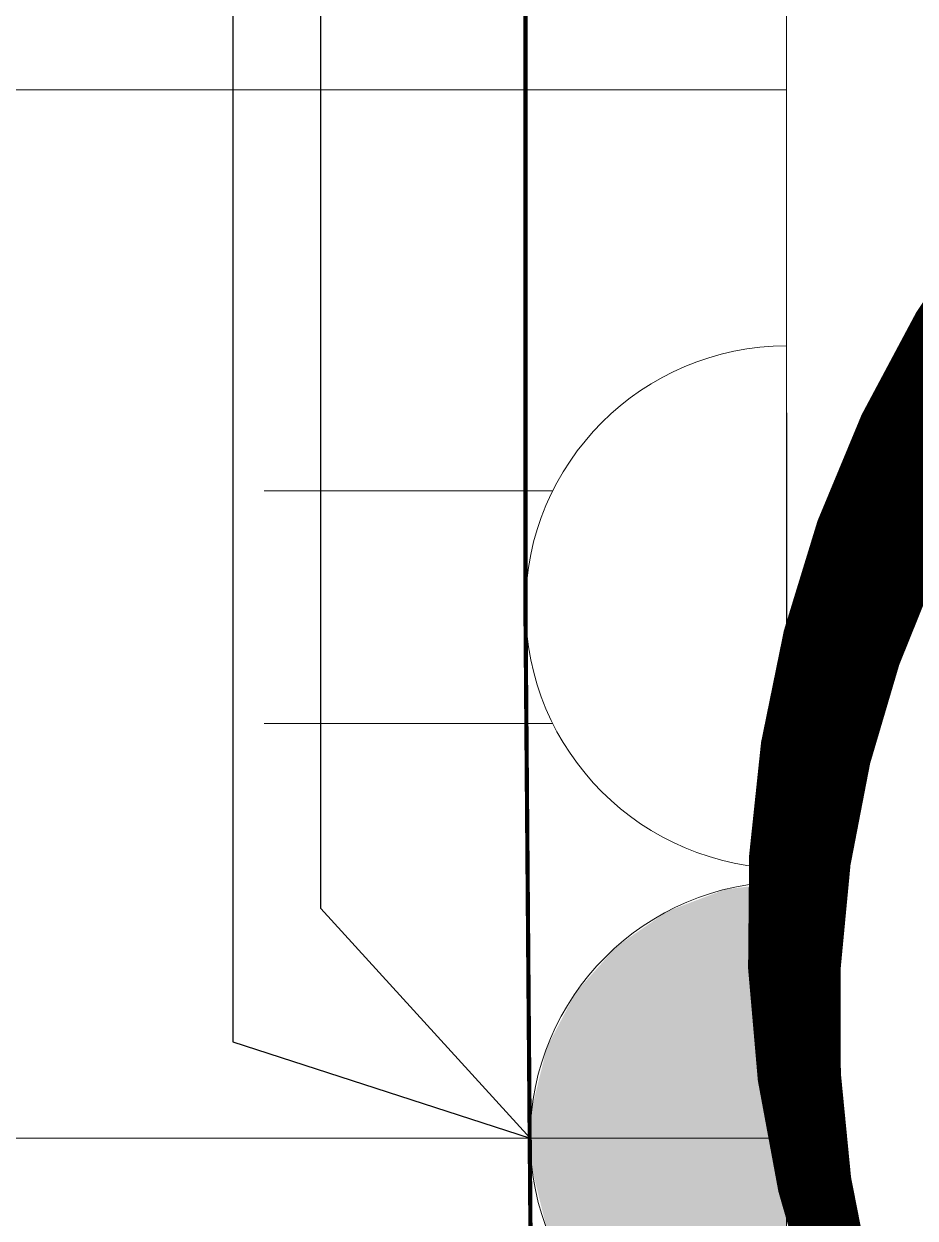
# Model space of a CAD drawing. Header units: metres. Extents: x 75097 to 220695, y -1557923 to -1361206.
# Drawn here: x 142568 to 143205, y -1410555 to -1409700 of the extents above; entities that cross this region are included whole.
import ezdxf

# ---------------------------------------------------------------- set-up
doc = ezdxf.new("R2010")
doc.units = ezdxf.units.M
doc.layers.get('0').update_dxf_attribs({"lineweight": 0})
for name, color, linetype, lineweight in [('A-100 - Copy$0$Medical Equipment and Furniture', 8, 'Continuous', 0), ('A-100 - Copy$0$NEW Wall', 8, 'Continuous', 5), ('A-100 - Copy$0$Walls', 8, 'Continuous', 0), ('E-LG', 245, 'Continuous', 30)]:
    doc.layers.add(name, color=color, linetype=linetype, lineweight=lineweight)
for name, color, linetype, lineweight, true_color in [('E-POWR', 7, 'Continuous', 9, 0x4e7e3e), ('E-PW', 7, 'Continuous', 9, 0x4e7e3e), ('REV 01', 7, 'Continuous', 0, 0xe41b4d)]:
    doc.layers.add(name, color=color, linetype=linetype, lineweight=lineweight, true_color=true_color)

# ---------------------------------------------------------------- blocks, each defined once
blk = doc.blocks.new('GI-041_dwg_E-SKT2-3902840-GI-041')
at = {"layer": 'E-POWR'}
blk.add_line((0.1982, -0.00002), (-0.1982, -0.00002), dxfattribs=at)
at = {"layer": 'E-PW'}
for p, q in [((-0.08788, 0.17652), (-0.08788, 0.39435)), ((0.08779, 0.17657), (0.08779, 0.3944)), ((-0.14657, -0.00004), (0.14657, -0.00004))]:
    blk.add_line(p, q, dxfattribs=at)
blk.add_arc((0, 0), 0.19719, 0.0142, 180.0142, dxfattribs=at)
blk = doc.blocks.new('GI-041_dwg_UPS-E-SKT1-3902843-GI-041')
at = {"layer": 'E-POWR'}
blk.add_hatch(color=256, dxfattribs=at).paths.add_polyline_path([(-0.19872, -0.00047), (0.19872, -0.00047), (0.19295, 0.04709), (0.17596, 0.09188), (0.14875, 0.13131), (0.11289, 0.16308), (0.07047, 0.18534), (0.02395, 0.19681), (-0.02395, 0.19681), (-0.07047, 0.18534), (-0.11289, 0.16308), (-0.14875, 0.13131), (-0.17596, 0.09188), (-0.19295, 0.04709)], flags=0)
for p, q in [((0, 0.19825), (0, 0.397)), ((-0.19872, -0.00047), (0.19872, -0.00047)), ((-0.14732, -0.00047), (0.14732, -0.00047))]:
    blk.add_line(p, q, dxfattribs=at)
blk.add_arc((0, -0.00047), 0.19872, 360, 180, dxfattribs=at)
blk = doc.blocks.new('*X118')
for p, q in [((13, 1), (13, 1)), ((13, 1), (13, 1)), ((13, 1), (13, 1)), ((13, 1), (13, 1)), ((13, 1), (13, 1)), ((13, 1), (13, 1)), ((13, 1), (13, 1)), ((13, 1), (13, 1)), ((13, 1), (13, 1)), ((13, 1), (13, 1)), ((13, 1), (13, 1)), ((13, 1), (13, 1)), ((13, 1), (13, 1)), ((13, 1), (13, 1)), ((13, 1), (13, 1)), ((13, 1), (14, 1)), ((13, 1), (14, 1)), ((13, 1), (14, 1)), ((13, 1), (13, 1)), ((13, 1), (13, 1)), ((13, 1), (13, 1)), ((13, 1), (13, 1)), ((13, 1), (13, 1)), ((13, 1), (13, 1)), ((13, 1), (13, 1)), ((13, 1), (13, 1)), ((13, 1), (13, 1)), ((13, 1), (13, 1)), ((13, 1), (13, 1)), ((13, 1), (13, 1)), ((13, 1), (13, 1)), ((13, 1), (13, 1)), ((13, 1), (13, 1)), ((13, 1), (13, 1)), ((13, 1), (13, 1)), ((13, 1), (13, 1)), ((13, 1), (13, 1)), ((13, 1), (13, 1)), ((13, 1), (13, 1)), ((13, 1), (13, 1)), ((13, 1), (13, 1)), ((13, 1), (13, 1)), ((13, 1), (13, 1)), ((13, 1), (13, 1)), ((13, 1), (13, 1)), ((13, 1), (13, 1)), ((13, 1), (13, 1)), ((13, 1), (13, 1)), ((13, 1), (13, 1)), ((13, 1), (13, 1)), ((13, 1), (13, 1)), ((13, 1), (13, 1)), ((13, 1), (13, 1)), ((13, 1), (13, 1)), ((13, 1), (13, 1)), ((13, 1), (13, 1)), ((13, 1), (13, 1)), ((13, 1), (13, 1)), ((13, 1), (13, 1)), ((13, 1), (13, 1)), ((13, 1), (13, 1)), ((13, 1), (13, 1)), ((13, 1), (13, 1)), ((13, 1), (13, 1)), ((13, 1), (13, 1)), ((13, 1), (13, 1)), ((13, 1), (13, 1)), ((13, 1), (13, 1)), ((13, 1), (13, 1)), ((13, 1), (13, 1)), ((13, 1), (13, 1)), ((13, 1), (13, 1)), ((13, 1), (13, 1)), ((13, 1), (13, 1)), ((13, 1), (13, 1)), ((13, 1), (13, 1)), ((13, 1), (13, 1)), ((13, 1), (13, 1)), ((13, 1), (13, 1)), ((13, 1), (13, 1)), ((13, 1), (13, 1)), ((13, 1), (13, 1)), ((13, 1), (13, 1)), ((13, 1), (13, 1)), ((13, 1), (13, 1)), ((13, 1), (13, 1)), ((13, 1), (13, 1)), ((13, 1), (13, 1)), ((13, 1), (13, 1)), ((13, 1), (13, 1)), ((13, 1), (13, 1)), ((13, 1), (13, 1)), ((13, 1), (13, 1)), ((13, 1), (13, 1)), ((13, 1), (13, 1)), ((13, 1), (13, 1)), ((13, 1), (13, 1)), ((13, 1), (13, 1)), ((13, 1), (13, 1)), ((13, 1), (13, 1)), ((13, 1), (13, 1)), ((13, 1), (13, 1)), ((13, 1), (13, 1)), ((13, 1), (13, 1)), ((13, 1), (13, 1)), ((13, 1), (13, 1)), ((13, 1), (13, 1)), ((13, 1), (13, 1)), ((13, 1), (13, 1)), ((13, 1), (13, 1)), ((13, 1), (13, 1)), ((13, 1), (13, 1)), ((13, 1), (13, 1)), ((13, 1), (13, 1)), ((13, 1), (13, 1)), ((13, 1), (13, 1)), ((13, 1), (13, 1)), ((13, 1), (13, 1)), ((13, 1), (13, 1)), ((13, 1), (13, 1)), ((13, 1), (13, 1)), ((13, 1), (13, 1)), ((13, 1), (13, 1)), ((13, 1), (14, 1)), ((13, 0), (13, 0)), ((13, 0), (13, 0)), ((13, 0), (13, 0)), ((13, 0), (13, 0)), ((13, 0), (13, 0)), ((13, 0), (13, 0)), ((13, 0), (13, 0)), ((13, 0), (13, 0)), ((13, 0), (13, 0)), ((13, 0), (13, 0)), ((13, 0), (13, 0)), ((13, 0), (13, 0)), ((13, 0), (13, 0)), ((13, 0), (13, 0)), ((13, 0), (13, 0)), ((13, 0), (13, 0)), ((13, 0), (13, 0)), ((13, 0), (13, 0)), ((13, 0), (13, 0)), ((13, 0), (13, 0)), ((13, 0), (13, 0)), ((13, 0), (13, 0)), ((13, 0), (13, 0)), ((13, 0), (13, 0)), ((13, 0), (13, 0)), ((13, 0), (13, 0)), ((13, 0), (13, 0)), ((13, 0), (13, 0)), ((13, 0), (13, 0)), ((13, 0), (13, 0)), ((13, 0), (13, 0)), ((13, 0), (13, 0)), ((13, 0), (13, 0)), ((13, 0), (13, 0)), ((13, 0), (13, 0)), ((13, 0), (13, 0)), ((13, 0), (13, 0)), ((13, 0), (13, 0)), ((13, 0), (13, 0)), ((13, 0), (13, 0)), ((13, 0), (13, 0)), ((13, 0), (13, 0)), ((13, 0), (13, 0)), ((13, 0), (13, 0)), ((13, 0), (13, 0)), ((13, 0), (13, 0)), ((13, 0), (13, 0)), ((13, 0), (13, 0)), ((13, 0), (14, 0)), ((13, 0), (14, 0)), ((13, 0), (13, 0)), ((13, 0), (14, 0)), ((14, 1), (14, 1)), ((14, 1), (14, 1)), ((14, 1), (14, 1)), ((14, 1), (14, 1)), ((14, 1), (14, 1)), ((14, 1), (14, 1)), ((14, 1), (14, 1)), ((14, 1), (14, 1)), ((14, 1), (14, 1)), ((14, 1), (14, 1)), ((14, 1), (14, 1)), ((14, 1), (14, 1)), ((14, 1), (14, 1)), ((14, 1), (14, 1)), ((14, 1), (14, 1)), ((14, 1), (14, 1)), ((14, 1), (14, 1)), ((14, 1), (14, 1)), ((14, 1), (14, 1)), ((14, 1), (14, 1)), ((14, 1), (14, 1)), ((14, 1), (14, 1)), ((14, 1), (14, 1)), ((14, 1), (14, 1)), ((14, 1), (14, 1)), ((14, 1), (14, 1)), ((14, 1), (14, 1)), ((14, 1), (14, 1)), ((14, 1), (14, 1)), ((14, 1), (14, 1)), ((14, 1), (14, 1)), ((14, 1), (14, 1)), ((14, 1), (14, 1)), ((14, 1), (14, 1)), ((14, 1), (14, 1)), ((14, 1), (14, 1)), ((14, 1), (14, 1)), ((14, 1), (14, 1)), ((14, 1), (14, 1)), ((14, 1), (14, 1)), ((14, 1), (14, 1)), ((14, 1), (14, 1)), ((14, 1), (14, 1)), ((14, 1), (14, 1)), ((14, 1), (14, 1)), ((14, 1), (14, 1)), ((14, 1), (14, 1)), ((14, 1), (14, 1)), ((14, 1), (14, 1)), ((14, 1), (14, 1)), ((14, 1), (14, 1)), ((14, 1), (14, 1)), ((14, 1), (14, 1)), ((14, 1), (14, 1)), ((14, 1), (14, 1)), ((14, 1), (14, 1)), ((14, 1), (14, 1)), ((14, 1), (14, 1)), ((14, 1), (14, 1)), ((14, 1), (14, 1)), ((14, 1), (14, 1)), ((14, 1), (14, 1)), ((14, 1), (14, 1)), ((14, 1), (14, 1)), ((14, 1), (14, 1)), ((14, 1), (14, 1)), ((14, 1), (14, 1)), ((14, 1), (14, 1)), ((14, 1), (14, 1)), ((14, 1), (14, 1)), ((14, 1), (14, 1)), ((14, 1), (14, 1)), ((14, 1), (14, 1)), ((14, 1), (14, 1)), ((14, 1), (14, 1)), ((14, 1), (14, 1)), ((14, 1), (14, 1)), ((14, 1), (14, 1)), ((14, 1), (14, 1)), ((14, 1), (14, 1)), ((14, 1), (14, 1)), ((14, 1), (14, 1)), ((14, 1), (14, 1)), ((14, 1), (14, 1)), ((14, 1), (14, 1)), ((14, 1), (14, 1)), ((14, 1), (14, 1)), ((14, 1), (14, 1)), ((14, 1), (14, 1)), ((14, 1), (14, 1)), ((14, 1), (14, 1)), ((14, 1), (14, 1)), ((14, 1), (14, 1)), ((14, 1), (14, 1)), ((14, 0), (14, 0)), ((14, 0), (14, 0)), ((14, 0), (14, 0)), ((14, 0), (14, 0)), ((14, 0), (14, 0)), ((14, 0), (14, 0)), ((14, 0), (14, 0)), ((14, 0), (14, 0)), ((14, 0), (14, 0)), ((14, 0), (14, 0)), ((14, 0), (14, 0)), ((14, 0), (14, 0)), ((14, 0), (14, 0)), ((14, 0), (14, 0)), ((14, 0), (14, 0)), ((14, 0), (14, 0)), ((14, 0), (14, 0)), ((14, 0), (14, 0)), ((14, 0), (14, 0)), ((14, 0), (14, 0)), ((14, 0), (14, 0)), ((14, 0), (14, 0)), ((14, 0), (14, 0)), ((14, 0), (14, 0)), ((14, 0), (14, 0)), ((14, 0), (14, 0)), ((14, 0), (14, 0)), ((14, 0), (14, 0)), ((14, 0), (14, 0)), ((14, 0), (14, 0)), ((14, 0), (14, 0)), ((14, 0), (14, 0)), ((14, 0), (14, 0)), ((14, 0), (14, 0)), ((14, 0), (14, 0)), ((14, 0), (14, 0)), ((14, 0), (14, 0)), ((14, 0), (14, 0)), ((14, 0), (14, 0)), ((14, 0), (14, 0)), ((14, 0), (14, 0)), ((14, 0), (14, 0)), ((14, 0), (14, 0)), ((14, 0), (14, 0)), ((14, 0), (14, 0)), ((14, 0), (14, 0)), ((14, 0), (14, 0)), ((14, 0), (14, 0)), ((13, 0), (13, 0)), ((13, 0), (14, 0)), ((13, 0), (13, 0)), ((13, 0), (14, 0)), ((13, 0), (13, 0)), ((13, 0), (14, 0)), ((13, 0), (13, 0)), ((13, 0), (13, 0)), ((13, 0), (13, 0)), ((13, 0), (13, 0)), ((13, 0), (14, 0)), ((13, 0), (13, 0)), ((13, 0), (14, 0)), ((13, 0), (13, 0)), ((13, 0), (14, 0)), ((13, 0), (13, 0)), ((13, 0), (14, 0)), ((13, 0), (13, 0)), ((13, 0), (14, 0)), ((13, 0), (13, 0)), ((13, 0), (14, 0)), ((13, 0), (13, 0)), ((13, 0), (14, 0)), ((13, 0), (13, 0)), ((13, 0), (13, 0)), ((13, 0), (13, 0)), ((13, 0), (14, 0)), ((13, 0), (13, 0)), ((13, 0), (14, 0)), ((13, 0), (13, 0)), ((13, 0), (14, 0)), ((13, 0), (13, 0)), ((13, 0), (14, 0)), ((13, 0), (13, 0)), ((13, 0), (13, 0)), ((13, 0), (13, 0)), ((13, 0), (13, 0)), ((13, 0), (13, 0)), ((13, 0), (13, 0)), ((13, 0), (13, 0)), ((13, 0), (13, 0)), ((13, 0), (13, 0)), ((13, 0), (13, 0)), ((13, 0), (13, 0)), ((13, 0), (13, 0)), ((13, 0), (13, 0)), ((13, 0), (13, 0)), ((13, 0), (13, 0)), ((13, 0), (13, 0)), ((13, 0), (13, 0)), ((13, 0), (13, 0)), ((13, 0), (13, 0)), ((13, 0), (13, 0)), ((13, 0), (13, 0)), ((13, 0), (13, 0)), ((13, 0), (13, 0)), ((13, 0), (13, 0)), ((13, 0), (13, 0)), ((13, 0), (13, 0)), ((13, 0), (13, 0)), ((13, 0), (13, 0)), ((13, 0), (13, 0)), ((13, 0), (13, 0)), ((13, 0), (13, 0)), ((13, -1), (13, -1)), ((13, -1), (13, -1)), ((13, -1), (13, -1)), ((13, -1), (13, -1)), ((13, -1), (13, -1)), ((13, -1), (14, -1)), ((13, -1), (13, -1)), ((14, 0), (14, 0)), ((14, 0), (14, 0)), ((14, 0), (14, 0)), ((14, 0), (14, 0)), ((14, 0), (14, 0)), ((14, 0), (14, 0)), ((14, 0), (14, 0)), ((14, 0), (14, 0)), ((14, 0), (14, 0)), ((14, 0), (14, 0)), ((14, 0), (14, 0)), ((14, 0), (14, 0)), ((14, 0), (14, 0)), ((14, 0), (14, 0)), ((14, 0), (14, 0)), ((13, 0), (14, 0)), ((14, 0), (14, 0)), ((14, 0), (14, 0)), ((14, 0), (14, 0)), ((14, 0), (14, 0)), ((14, 0), (14, 0)), ((14, 0), (14, 0)), ((14, 0), (14, 0)), ((14, 0), (14, 0)), ((14, 0), (14, 0)), ((14, 0), (14, 0)), ((14, 0), (14, 0)), ((14, 0), (14, 0)), ((14, 0), (14, 0)), ((14, 0), (14, 0)), ((14, 0), (14, 0)), ((14, 0), (14, 0)), ((14, 0), (14, 0)), ((14, 0), (14, 0)), ((14, 0), (14, 0)), ((14, 0), (14, 0)), ((14, 0), (14, 0)), ((14, 0), (14, 0)), ((14, 0), (14, 0)), ((14, 0), (14, 0)), ((14, 0), (14, 0)), ((14, 0), (14, 0)), ((14, 0), (14, 0)), ((14, 0), (14, 0)), ((14, 0), (14, 0)), ((14, 0), (14, 0)), ((14, 0), (14, 0)), ((14, 0), (14, 0)), ((14, 0), (14, 0)), ((14, 0), (14, 0)), ((14, -1), (14, -1)), ((14, -1), (14, -1)), ((14, -1), (14, -1)), ((14, -1), (14, -1)), ((14, -1), (14, -1))]:
    blk.add_line(p, q)
blk = doc.blocks.new('*X117')
for p, q in [((5, 3), (5, 3)), ((5, 3), (5, 3)), ((5, 3), (5, 3)), ((5, 3), (5, 3)), ((5, 3), (5, 3)), ((5, 3), (5, 3)), ((5, 3), (5, 3)), ((5, 3), (5, 3)), ((5, 3), (5, 3)), ((5, 3), (5, 3)), ((5, 3), (5, 3)), ((5, 3), (5, 3)), ((5, 3), (5, 3)), ((5, 3), (5, 3)), ((5, 3), (5, 3)), ((5, 3), (5, 3)), ((5, 3), (5, 3)), ((5, 3), (5, 3)), ((5, 3), (5, 3)), ((5, 3), (5, 3)), ((5, 3), (5, 3)), ((5, 3), (5, 3)), ((5, 3), (5, 3)), ((5, 3), (5, 3)), ((5, 3), (5, 3)), ((5, 3), (5, 3)), ((5, 3), (5, 3)), ((5, 3), (5, 3)), ((5, 3), (5, 3)), ((5, 3), (5, 3)), ((5, 3), (5, 3)), ((5, 3), (5, 3)), ((5, 3), (5, 3)), ((5, 3), (5, 3)), ((5, 3), (5, 3)), ((5, 3), (5, 3)), ((5, 3), (5, 3)), ((5, 3), (5, 3)), ((5, 3), (5, 3)), ((5, 3), (5, 3)), ((5, 3), (5, 3)), ((5, 3), (5, 3)), ((5, 3), (5, 3)), ((5, 3), (5, 3)), ((5, 3), (5, 3)), ((5, 3), (5, 3)), ((5, 3), (5, 3)), ((5, 3), (5, 3)), ((5, 3), (5, 3)), ((5, 3), (5, 3)), ((5, 3), (5, 3)), ((5, 3), (5, 3)), ((5, 3), (5, 3)), ((5, 3), (5, 3)), ((5, 3), (5, 3)), ((5, 3), (5, 3)), ((5, 3), (5, 3)), ((5, 3), (5, 3)), ((5, 3), (5, 3)), ((5, 3), (5, 3)), ((5, 3), (5, 3)), ((5, 3), (5, 3)), ((5, 3), (5, 3)), ((5, 3), (5, 3)), ((5, 3), (5, 3)), ((5, 3), (5, 3)), ((6, 3), (5, 3)), ((5, 3), (5, 3)), ((6, 3), (5, 3)), ((5, 3), (5, 3)), ((6, 3), (5, 3)), ((5, 3), (5, 3)), ((6, 3), (5, 3)), ((5, 3), (5, 3)), ((5, 3), (5, 3)), ((5, 3), (5, 3)), ((5, 3), (5, 3)), ((5, 3), (5, 3)), ((5, 3), (5, 3)), ((5, 3), (5, 3)), ((5, 3), (5, 3)), ((5, 3), (5, 3)), ((5, 3), (5, 3)), ((5, 3), (5, 3)), ((5, 3), (5, 3)), ((5, 3), (5, 3)), ((5, 3), (5, 3)), ((5, 3), (5, 3)), ((5, 3), (5, 3)), ((5, 3), (5, 3)), ((5, 3), (5, 3)), ((5, 3), (5, 3)), ((5, 3), (5, 3)), ((5, 3), (5, 3)), ((5, 3), (5, 3)), ((5, 3), (5, 3)), ((6, 3), (6, 3)), ((6, 3), (6, 3)), ((6, 3), (6, 3)), ((6, 3), (6, 3)), ((6, 3), (6, 3)), ((6, 3), (6, 3)), ((6, 3), (6, 3)), ((6, 3), (6, 3)), ((6, 3), (6, 3)), ((6, 3), (6, 3)), ((6, 3), (6, 3)), ((6, 3), (6, 3)), ((6, 3), (6, 3)), ((6, 3), (6, 3)), ((6, 3), (6, 3)), ((6, 3), (6, 3)), ((6, 3), (6, 3)), ((6, 3), (6, 3)), ((6, 3), (6, 3)), ((6, 3), (6, 3)), ((6, 3), (6, 3)), ((6, 3), (6, 3)), ((6, 3), (6, 3)), ((6, 3), (6, 3)), ((6, 3), (6, 3)), ((6, 3), (6, 3)), ((6, 3), (6, 3)), ((6, 3), (6, 3)), ((6, 3), (6, 3)), ((6, 3), (6, 3)), ((6, 3), (6, 3)), ((6, 3), (6, 3)), ((6, 3), (6, 3)), ((6, 3), (6, 3)), ((6, 3), (6, 3)), ((6, 3), (6, 3)), ((6, 3), (6, 3)), ((6, 3), (6, 3)), ((6, 3), (6, 3)), ((6, 3), (6, 3)), ((6, 3), (6, 3)), ((6, 3), (6, 3)), ((6, 3), (6, 3)), ((6, 3), (6, 3)), ((6, 3), (6, 3)), ((6, 3), (6, 3)), ((6, 3), (6, 3)), ((6, 3), (6, 3)), ((6, 3), (6, 3)), ((6, 3), (6, 3)), ((6, 3), (6, 3)), ((6, 3), (6, 3)), ((6, 3), (6, 3)), ((6, 3), (6, 3)), ((6, 3), (6, 3)), ((6, 3), (6, 3)), ((6, 3), (6, 3)), ((6, 3), (6, 3)), ((6, 3), (6, 3)), ((6, 3), (6, 3)), ((6, 3), (6, 3)), ((6, 3), (6, 3)), ((6, 3), (6, 3)), ((6, 3), (6, 3)), ((6, 3), (6, 3)), ((6, 3), (6, 3)), ((6, 3), (6, 3)), ((6, 3), (6, 3)), ((6, 3), (6, 3)), ((6, 3), (6, 3)), ((6, 3), (6, 3)), ((6, 3), (6, 3)), ((6, 3), (6, 3)), ((6, 3), (6, 3)), ((6, 3), (6, 3)), ((6, 3), (6, 3)), ((6, 3), (6, 3)), ((6, 3), (6, 3)), ((6, 3), (6, 3)), ((6, 3), (6, 3)), ((6, 3), (6, 3)), ((6, 3), (6, 3)), ((6, 3), (6, 3)), ((6, 3), (6, 3)), ((6, 3), (6, 3)), ((6, 3), (6, 3)), ((6, 3), (6, 3)), ((6, 3), (6, 3)), ((6, 3), (6, 3)), ((6, 3), (6, 3)), ((6, 3), (6, 3)), ((6, 3), (6, 3)), ((6, 3), (6, 3)), ((6, 3), (6, 3)), ((6, 3), (6, 3)), ((6, 3), (6, 3)), ((6, 3), (6, 3)), ((6, 3), (6, 3)), ((6, 3), (6, 3)), ((6, 3), (6, 3)), ((6, 3), (6, 3)), ((6, 3), (6, 3)), ((6, 3), (6, 3)), ((6, 3), (6, 3)), ((6, 3), (6, 3)), ((6, 3), (6, 3)), ((6, 3), (6, 3)), ((6, 3), (6, 3)), ((6, 3), (6, 3)), ((6, 3), (6, 3)), ((6, 3), (6, 3)), ((6, 3), (6, 3)), ((6, 3), (6, 3)), ((6, 3), (6, 3)), ((6, 3), (6, 3)), ((6, 3), (6, 3)), ((6, 3), (6, 3)), ((6, 3), (6, 3)), ((6, 3), (6, 3)), ((6, 3), (6, 3)), ((6, 3), (6, 3)), ((6, 3), (6, 3)), ((6, 3), (6, 3)), ((6, 3), (6, 3)), ((6, 3), (6, 3)), ((6, 3), (6, 3)), ((6, 3), (6, 3)), ((6, 3), (6, 3)), ((6, 3), (6, 3)), ((6, 3), (6, 3)), ((6, 3), (6, 3)), ((6, 3), (6, 3)), ((6, 3), (6, 3)), ((6, 3), (6, 3)), ((6, 3), (6, 3)), ((6, 3), (6, 3)), ((6, 3), (6, 3)), ((6, 3), (6, 3)), ((6, 3), (6, 3)), ((6, 3), (6, 3)), ((6, 3), (6, 3)), ((6, 3), (6, 3)), ((6, 3), (6, 3)), ((6, 3), (6, 3)), ((6, 3), (6, 3)), ((6, 3), (6, 3)), ((6, 3), (6, 3)), ((6, 3), (6, 3)), ((6, 3), (6, 3)), ((6, 3), (6, 3)), ((6, 3), (6, 3)), ((6, 3), (6, 3)), ((6, 3), (6, 3)), ((6, 3), (6, 3)), ((6, 3), (6, 3)), ((6, 3), (6, 3)), ((6, 3), (6, 3)), ((6, 3), (6, 3)), ((6, 3), (6, 3)), ((6, 3), (6, 3)), ((6, 3), (6, 3)), ((6, 3), (6, 3)), ((6, 3), (6, 3)), ((6, 3), (6, 3)), ((6, 3), (6, 3)), ((6, 3), (6, 3)), ((6, 3), (6, 3)), ((6, 3), (6, 3)), ((6, 3), (6, 3)), ((6, 3), (6, 3)), ((6, 3), (6, 3)), ((6, 3), (6, 3)), ((6, 3), (6, 3)), ((6, 3), (6, 3)), ((6, 3), (6, 3)), ((6, 3), (6, 3)), ((6, 3), (6, 3)), ((6, 3), (6, 3)), ((6, 3), (6, 3)), ((6, 3), (6, 3)), ((6, 3), (6, 3)), ((6, 3), (6, 3)), ((6, 3), (6, 3)), ((6, 3), (6, 3)), ((6, 3), (6, 3)), ((6, 3), (6, 3)), ((6, 3), (6, 3)), ((6, 3), (6, 3)), ((6, 3), (6, 3)), ((6, 3), (6, 3)), ((6, 3), (6, 3)), ((6, 3), (6, 3)), ((6, 3), (6, 3)), ((6, 3), (6, 3)), ((6, 3), (6, 3)), ((6, 3), (6, 3)), ((6, 3), (6, 3)), ((6, 3), (6, 3)), ((6, 3), (6, 3)), ((6, 3), (6, 3)), ((6, 3), (6, 3)), ((6, 3), (6, 3)), ((6, 3), (6, 3)), ((6, 3), (6, 3)), ((6, 3), (5, 3)), ((6, 3), (5, 3)), ((6, 3), (5, 3)), ((6, 3), (5, 3)), ((6, 3), (5, 3)), ((6, 3), (6, 3)), ((6, 3), (6, 3)), ((6, 3), (6, 3)), ((6, 3), (6, 3)), ((6, 3), (6, 3)), ((6, 3), (6, 3)), ((6, 3), (6, 3)), ((6, 3), (6, 3)), ((6, 3), (6, 3)), ((6, 3), (6, 3)), ((6, 3), (6, 3)), ((6, 3), (6, 3)), ((6, 3), (6, 3)), ((6, 3), (6, 3)), ((6, 3), (6, 3)), ((6, 3), (6, 3)), ((6, 3), (6, 3)), ((6, 3), (6, 3)), ((6, 3), (6, 3)), ((6, 3), (6, 3)), ((6, 3), (6, 3)), ((6, 3), (6, 3)), ((6, 3), (6, 3)), ((6, 3), (6, 3)), ((6, 3), (6, 3)), ((6, 3), (6, 3)), ((6, 3), (6, 3)), ((6, 3), (6, 3)), ((6, 3), (6, 3)), ((6, 3), (6, 3)), ((6, 3), (6, 3)), ((6, 3), (6, 3)), ((6, 3), (6, 3)), ((6, 3), (6, 3)), ((6, 3), (6, 3)), ((6, 3), (6, 3)), ((6, 3), (6, 3)), ((6, 3), (6, 3)), ((6, 3), (6, 3)), ((6, 3), (6, 3)), ((6, 3), (6, 3)), ((6, 3), (6, 3)), ((6, 3), (6, 3)), ((6, 3), (6, 3)), ((6, 3), (6, 3)), ((6, 3), (6, 3)), ((6, 3), (6, 3)), ((6, 3), (6, 3)), ((6, 3), (6, 3)), ((6, 3), (6, 3)), ((6, 3), (6, 3)), ((6, 3), (6, 3)), ((6, 3), (6, 3)), ((6, 3), (6, 3)), ((6, 3), (6, 3)), ((6, 3), (6, 3)), ((6, 3), (6, 3)), ((6, 3), (6, 3)), ((6, 3), (6, 3)), ((6, 3), (6, 3)), ((6, 3), (6, 3)), ((6, 3), (6, 3)), ((6, 3), (6, 3)), ((6, 3), (6, 3)), ((6, 3), (6, 3)), ((6, 3), (6, 3)), ((6, 3), (6, 3)), ((6, 3), (6, 3)), ((6, 3), (6, 3)), ((6, 3), (6, 3)), ((6, 3), (6, 3)), ((6, 3), (6, 3)), ((6, 3), (6, 3)), ((6, 3), (6, 3)), ((6, 3), (6, 3)), ((6, 3), (6, 3)), ((6, 3), (6, 3)), ((6, 3), (6, 3)), ((6, 3), (6, 3)), ((6, 3), (6, 3)), ((6, 3), (6, 3)), ((6, 3), (6, 3)), ((6, 3), (6, 3)), ((6, 3), (6, 3)), ((6, 3), (6, 3)), ((6, 3), (6, 3)), ((6, 3), (6, 3)), ((6, 3), (6, 3)), ((6, 3), (6, 3)), ((6, 3), (6, 3)), ((6, 3), (6, 3)), ((6, 3), (6, 3)), ((6, 3), (6, 3)), ((6, 3), (6, 3)), ((6, 3), (6, 3)), ((6, 3), (6, 3)), ((6, 3), (6, 3)), ((6, 3), (6, 3)), ((6, 3), (6, 3)), ((6, 3), (6, 3)), ((6, 3), (6, 3)), ((6, 3), (6, 3)), ((6, 3), (6, 3)), ((6, 3), (6, 3)), ((6, 3), (6, 3)), ((6, 3), (6, 3)), ((6, 3), (6, 3)), ((6, 3), (6, 3)), ((6, 3), (6, 3)), ((6, 3), (6, 3)), ((6, 3), (6, 3)), ((6, 3), (6, 3)), ((6, 3), (6, 3)), ((6, 3), (6, 3)), ((6, 3), (6, 3)), ((6, 3), (6, 3)), ((6, 3), (6, 3)), ((6, 3), (6, 3)), ((6, 3), (6, 3)), ((6, 3), (6, 3)), ((6, 3), (6, 3)), ((6, 3), (6, 3)), ((6, 3), (6, 3)), ((6, 3), (6, 3)), ((6, 3), (6, 3)), ((6, 3), (6, 3)), ((6, 3), (6, 3)), ((6, 3), (6, 3)), ((6, 3), (6, 3)), ((6, 3), (6, 3)), ((6, 3), (6, 3)), ((6, 3), (6, 3)), ((6, 3), (6, 3)), ((6, 3), (6, 3)), ((6, 3), (6, 3)), ((6, 3), (6, 3)), ((6, 3), (6, 3)), ((6, 3), (6, 3)), ((6, 3), (6, 3)), ((6, 3), (6, 3)), ((6, 3), (6, 3)), ((6, 3), (6, 3)), ((6, 3), (6, 3)), ((6, 3), (6, 3)), ((6, 3), (6, 3)), ((6, 3), (6, 3)), ((6, 3), (6, 3)), ((6, 3), (6, 3)), ((6, 3), (6, 3)), ((6, 3), (6, 3)), ((6, 3), (6, 3)), ((6, 3), (6, 3)), ((6, 3), (6, 3)), ((6, 3), (6, 3)), ((6, 3), (6, 3)), ((6, 3), (6, 3)), ((6, 3), (6, 3)), ((6, 3), (6, 3)), ((6, 3), (6, 3)), ((6, 3), (6, 3)), ((6, 3), (6, 3)), ((6, 3), (6, 3)), ((6, 3), (6, 3)), ((6, 3), (6, 3)), ((6, 3), (6, 3)), ((6, 3), (6, 3)), ((6, 3), (6, 3)), ((6, 3), (6, 3)), ((6, 3), (6, 3)), ((6, 3), (6, 3)), ((6, 3), (6, 3)), ((6, 3), (6, 3)), ((6, 3), (6, 3)), ((6, 3), (6, 3)), ((6, 3), (6, 3)), ((6, 3), (6, 3)), ((6, 3), (6, 3)), ((6, 3), (6, 3)), ((6, 3), (6, 3)), ((6, 3), (6, 3)), ((6, 3), (6, 3)), ((6, 3), (6, 3)), ((6, 3), (6, 3)), ((6, 3), (6, 3)), ((6, 3), (6, 3)), ((6, 3), (6, 3)), ((6, 3), (6, 3)), ((6, 3), (6, 3)), ((6, 3), (6, 3)), ((6, 3), (6, 3)), ((6, 3), (6, 3)), ((6, 3), (6, 3)), ((6, 3), (6, 3)), ((6, 3), (6, 3)), ((6, 3), (6, 3)), ((6, 3), (6, 3)), ((6, 3), (6, 3)), ((6, 3), (6, 3)), ((6, 3), (6, 3)), ((6, 3), (6, 3)), ((6, 3), (6, 3)), ((6, 3), (6, 3)), ((6, 3), (6, 3)), ((6, 3), (6, 3)), ((6, 3), (6, 3)), ((6, 3), (6, 3)), ((6, 3), (6, 3)), ((6, 3), (6, 3)), ((6, 3), (6, 3)), ((6, 3), (6, 3)), ((6, 3), (6, 3)), ((6, 3), (6, 3)), ((6, 3), (6, 3)), ((6, 3), (6, 3)), ((6, 3), (6, 3)), ((6, 3), (6, 3)), ((6, 3), (6, 3)), ((6, 3), (6, 3)), ((6, 3), (6, 3)), ((6, 3), (6, 3)), ((6, 3), (6, 3)), ((6, 3), (6, 3)), ((6, 3), (6, 3)), ((6, 3), (6, 3)), ((6, 3), (6, 3)), ((6, 3), (6, 3)), ((6, 3), (6, 3)), ((6, 3), (6, 3)), ((6, 3), (6, 3)), ((6, 3), (6, 3)), ((6, 3), (6, 3)), ((6, 3), (6, 3)), ((6, 3), (6, 3)), ((6, 3), (6, 3)), ((6, 3), (6, 3)), ((6, 3), (6, 3)), ((6, 3), (6, 3)), ((6, 3), (6, 3)), ((6, 3), (6, 3)), ((6, 3), (6, 3)), ((6, 3), (6, 3)), ((6, 3), (6, 3)), ((6, 3), (6, 3)), ((6, 3), (6, 3)), ((6, 3), (6, 3)), ((6, 3), (6, 3)), ((6, 3), (6, 3)), ((6, 3), (6, 3)), ((6, 3), (6, 3)), ((6, 3), (6, 3)), ((6, 3), (6, 3)), ((6, 3), (6, 3)), ((6, 3), (6, 3)), ((6, 3), (6, 3)), ((6, 3), (6, 3)), ((6, 3), (6, 3)), ((6, 3), (6, 3)), ((6, 3), (6, 3)), ((6, 3), (6, 3)), ((6, 3), (6, 3)), ((6, 3), (6, 3)), ((6, 3), (6, 3)), ((6, 3), (6, 3)), ((6, 3), (6, 3)), ((6, 3), (6, 3)), ((6, 3), (6, 3)), ((6, 3), (6, 3)), ((6, 3), (6, 3)), ((6, 3), (6, 3)), ((6, 3), (6, 3)), ((6, 3), (6, 3)), ((6, 3), (6, 3)), ((6, 3), (6, 3)), ((6, 3), (6, 3)), ((6, 3), (6, 3)), ((6, 3), (6, 3)), ((6, 3), (6, 3)), ((6, 3), (6, 3)), ((6, 3), (6, 3)), ((6, 3), (6, 3)), ((6, 3), (6, 3)), ((6, 3), (6, 3)), ((6, 3), (6, 3)), ((6, 3), (6, 3)), ((6, 3), (6, 3)), ((6, 3), (6, 3)), ((6, 3), (6, 3)), ((6, 3), (6, 3)), ((6, 3), (6, 3)), ((6, 3), (6, 3)), ((6, 3), (6, 3)), ((6, 3), (6, 3)), ((6, 3), (6, 3)), ((6, 3), (6, 3)), ((6, 3), (6, 3)), ((6, 3), (6, 3)), ((6, 3), (6, 3)), ((6, 3), (6, 3)), ((6, 3), (6, 3)), ((6, 3), (6, 3)), ((6, 3), (6, 3)), ((6, 3), (6, 3)), ((6, 3), (6, 3)), ((6, 3), (6, 3)), ((6, 3), (6, 3)), ((6, 3), (6, 3)), ((6, 3), (6, 3)), ((6, 3), (6, 3)), ((6, 3), (6, 3)), ((6, 3), (6, 3)), ((6, 3), (6, 3)), ((6, 3), (6, 3)), ((6, 3), (6, 3)), ((6, 3), (6, 3)), ((6, 3), (6, 3)), ((6, 3), (6, 3)), ((6, 3), (6, 3))]:
    blk.add_line(p, q)
blk = doc.blocks.new('A-100 - Copy$0$GF21043-P')
for p, q in [((0.8, 0.75), (-0.8, 0.75)), ((0.8, 0), (0.8, 0.75)), ((-0.8, 0), (0.8, 0))]:
    blk.add_line(p, q)
for points in [[(0.8, 0.75), (0.8, 0.75), (0.8, 0.75), (0.8, 0.75), (0.8, 0.75), (0.8, 0.75), (0.8, 0.75), (0.8, 0.75), (0.8, 0.75), (0.8, 0.75), (0.8, 0.75), (0.8, 0.75), (0.8, 0.75), (0.8, 0.75), (0.8, 0.75), (0.8, 0.75), (0.8, 0.75), (0.8, 0.75), (0.8, 0.75), (0.8, 0.75), (0.8, 0.75), (0.8, 0.75), (0.8, 0.75), (0.8, 0.75), (0.8, 0.75), (0.8, 0.75), (0.8, 0.75), (0.8, 0.75), (0.8, 0.75), (0.8, 0.75), (0.8, 0.75), (0.8, 0.75), (0.8, 0.75), (0.8, 0.75), (0.8, 0.75), (0.8, 0.75), (0.8, 0.75), (0.8, 0.75), (0.8, 0.75), (0.8, 0.75), (0.8, 0.75), (0.8, 0.75), (0.8, 0.75), (0.8, 0.75), (0.8, 0.75), (0.8, 0.75), (0.8, 0.75), (0.8, 0.75), (0.8, 0.75), (0.8, 0.75), (0.8, 0.75), (0.8, 0.75), (0.8, 0.75), (0.8, 0.75), (0.8, 0.75), (0.8, 0.75), (0.8, 0.75), (0.8, 0.75), (0.8, 0.75), (0.8, 0.75), (0.8, 0.75), (0.8, 0.75), (0.8, 0.75), (0.8, 0.75), (0.8, 0.75), (0.8, 0.75), (0.8, 0.75), (0.8, 0.75), (0.8, 0.75), (0.8, 0.75), (0.8, 0.75), (0.8, 0.75), (0.8, 0.75), (0.8, 0.75), (0.8, 0.75), (0.8, 0.75), (0.8, 0.75), (0.8, 0.75), (0.8, 0.75), (0.8, 0.75), (0.8, 0.75), (0.8, 0.75), (0.8, 0.75), (0.8, 0.75), (0.8, 0.75), (0.8, 0.75), (0.8, 0.75), (0.8, 0.75), (0.8, 0.75), (0.8, 0.75), (0.8, 0.75), (0.8, 0.75), (0.8, 0.75), (0.8, 0.75), (0.8, 0.75), (0.8, 0.75), (0.8, 0.75), (0.8, 0.75), (0.8, 0.75), (0.8, 0.75), (0.8, 0.75), (0.8, 0.75), (0.8, 0.75), (0.8, 0.75), (0.8, 0.75), (0.8, 0.75), (0.8, 0.75), (0.8, 0.75), (0.8, 0.75), (0.8, 0.75), (0.8, 0.75), (0.8, 0.75), (0.8, 0.75), (0.8, 0.75), (0.8, 0.75), (0.8, 0.75), (0.8, 0.75), (0.8, 0.75), (0.8, 0.75), (0.8, 0.75), (0.8, 0.75), (0.8, 0.75), (0.8, 0.75), (0.8, 0.75), (0.8, 0.75), (0.8, 0.75), (0.8, 0.75), (0.8, 0.75), (0.8, 0.75), (0.8, 0.75), (0.8, 0.75), (0.8, 0.75), (0.8, 0.75), (0.8, 0.75), (0.8, 0.75), (0.8, 0.75), (0.8, 0.75), (0.8, 0.75), (0.8, 0.75), (0.8, 0.75), (0.8, 0.75), (0.8, 0.75), (0.8, 0.75), (0.8, 0.75), (0.8, 0.75), (0.8, 0.75), (0.8, 0.75), (0.8, 0.75), (0.8, 0.75), (0.8, 0.75), (0.8, 0.75), (0.8, 0.75), (0.8, 0.75), (0.8, 0.75), (0.8, 0.75), (0.8, 0.75), (0.8, 0.75), (0.8, 0.75), (0.8, 0.75), (0.8, 0.75), (0.8, 0.75), (0.8, 0.75), (0.8, 0.75), (0.8, 0.75), (0.8, 0.75), (0.8, 0.75), (0.8, 0.75), (0.8, 0.75), (0.8, 0.75), (0.8, 0.75), (0.8, 0.75), (0.8, 0.75), (0.8, 0.75), (0.8, 0.75), (0.8, 0.75), (0.8, 0.75), (0.8, 0.75), (0.8, 0.75), (0.8, 0.75), (0.8, 0.75), (0.8, 0.75), (0.8, 0.75), (0.8, 0.75), (0.8, 0.75), (0.8, 0.75), (0.8, 0.75), (0.8, 0.75), (0.8, 0.75), (0.8, 0.75), (0.8, 0.75), (0.8, 0.75), (0.8, 0.75), (0.8, 0.75), (0.8, 0.75), (0.8, 0.75), (0.8, 0.75), (0.8, 0.75), (0.8, 0.75), (0.8, 0.75), (0.8, 0.75), (0.8, 0.75), (0.8, 0.75), (0.8, 0.75), (0.8, 0.75), (0.8, 0.75), (0.8, 0.75), (0.8, 0.75), (0.8, 0.75), (0.8, 0.75), (0.8, 0.75), (0.8, 0.75), (0.8, 0.75), (0.8, 0.75), (0.8, 0.75), (0.8, 0.75), (0.8, 0.75), (0.8, 0.75), (0.8, 0.75), (0.8, 0.75), (0.8, 0.75), (0.8, 0.75), (0.8, 0.75), (0.8, 0.75), (0.8, 0.75), (0.8, 0.75), (0.8, 0.75), (0.8, 0.75), (0.8, 0.75), (0.8, 0.75), (0.8, 0.75), (0.8, 0.75), (0.8, 0.75), (0.8, 0.75), (0.8, 0.75), (0.8, 0.75), (0.8, 0.75), (0.8, 0.75), (0.8, 0.75), (0.8, 0.75), (0.8, 0.75), (0.8, 0.75), (0.8, 0.75), (0.8, 0.75), (0.8, 0.75), (0.8, 0.75), (0.8, 0.75), (0.8, 0.75), (0.8, 0.75), (0.8, 0.75), (0.8, 0.75), (0.8, 0.75), (0.8, 0.75), (0.8, 0.75), (0.8, 0.75), (0.8, 0.75), (0.8, 0.75), (0.8, 0.75), (0.8, 0.75), (0.8, 0.75), (0.8, 0.75), (0.8, 0.75), (0.8, 0.75), (0.8, 0.75), (0.8, 0.75), (0.8, 0.75), (0.8, 0.75), (0.8, 0.75), (0.8, 0.75), (0.8, 0.75), (0.8, 0.75), (0.8, 0.75), (0.8, 0.75), (0.8, 0.75), (0.8, 0.75), (0.8, 0.75), (0.8, 0.75), (0.8, 0.75)], [(0.8, 0.75), (0.8, 0.75), (0.8, 0.75), (0.8, 0.75), (0.8, 0.75), (0.8, 0.75), (0.8, 0.75), (0.8, 0.75), (0.8, 0.75), (0.8, 0.75), (0.8, 0.75), (0.8, 0.75), (0.8, 0.75), (0.8, 0.75), (0.8, 0.75), (0.8, 0.75), (0.8, 0.75), (0.8, 0.75), (0.8, 0.75), (0.8, 0.75), (0.8, 0.75), (0.8, 0.75), (0.8, 0.75), (0.8, 0.75), (0.8, 0.75), (0.8, 0.75), (0.8, 0.75), (0.8, 0.75), (0.8, 0.75), (0.8, 0.75), (0.8, 0.75), (0.8, 0.75), (0.8, 0.75), (0.8, 0.75), (0.8, 0.75), (0.8, 0.75), (0.8, 0.75), (0.8, 0.75), (0.8, 0.75), (0.8, 0.75), (0.8, 0.75), (0.8, 0.75), (0.8, 0.75), (0.8, 0.75), (0.8, 0.75), (0.8, 0.75), (0.8, 0.75), (0.8, 0.75), (0.8, 0.75), (0.8, 0.75), (0.8, 0.75), (0.8, 0.75), (0.8, 0.75), (0.8, 0.75), (0.8, 0.75), (0.8, 0.75), (0.8, 0.75), (0.8, 0.75), (0.8, 0.75), (0.8, 0.75), (0.8, 0.75), (0.8, 0.75), (0.8, 0.75), (0.8, 0.75), (0.8, 0.75), (0.8, 0.75), (0.8, 0.75), (0.8, 0.75), (0.8, 0.75), (0.8, 0.75), (0.8, 0.75), (0.8, 0.75), (0.8, 0.75), (0.8, 0.75), (0.8, 0.75), (0.8, 0.75), (0.8, 0.75), (0.8, 0.75), (0.8, 0.75), (0.8, 0.75), (0.8, 0.75), (0.8, 0.75), (0.8, 0.75), (0.8, 0.75), (0.8, 0.75), (0.8, 0.75), (0.8, 0.75), (0.8, 0.75), (0.8, 0.75), (0.8, 0.75), (0.8, 0.75), (0.8, 0.75), (0.8, 0.75), (0.8, 0.75), (0.8, 0.75), (0.8, 0.75), (0.8, 0.75), (0.8, 0.75), (0.8, 0.75), (0.8, 0.75), (0.8, 0.75), (0.8, 0.75), (0.8, 0.75), (0.8, 0.75), (0.8, 0.75), (0.8, 0.75), (0.8, 0.75), (0.8, 0.75), (0.8, 0.75), (0.8, 0.75), (0.8, 0.75), (0.8, 0.75), (0.8, 0.75), (0.8, 0.75), (0.8, 0.75), (0.8, 0.75), (0.8, 0.75), (0.8, 0.75), (0.8, 0.75), (0.8, 0.75), (0.8, 0.75), (0.8, 0.75), (0.8, 0.75), (0.8, 0.75), (0.8, 0.75), (0.8, 0.75), (0.8, 0.75), (0.8, 0.75), (0.8, 0.75), (0.8, 0.75), (0.8, 0.75), (0.8, 0.75), (0.8, 0.75), (0.8, 0.75), (0.8, 0.75), (0.8, 0.75), (0.8, 0.75), (0.8, 0.75), (0.8, 0.75), (0.8, 0.75), (0.8, 0.75), (0.8, 0.75), (0.8, 0.75), (0.8, 0.75), (0.8, 0.75), (0.8, 0.75), (0.8, 0.75), (0.8, 0.75), (0.8, 0.75), (0.8, 0.75), (0.8, 0.75), (0.8, 0.75), (0.8, 0.75), (0.8, 0.75), (0.8, 0.75), (0.8, 0.75), (0.8, 0.75), (0.8, 0.75), (0.8, 0.75), (0.8, 0.75), (0.8, 0.75), (0.8, 0.75), (0.8, 0.75), (0.8, 0.75), (0.8, 0.75), (0.8, 0.75), (0.8, 0.75), (0.8, 0.75), (0.8, 0.75), (0.8, 0.75), (0.8, 0.75), (0.8, 0.75), (0.8, 0.75), (0.8, 0.75), (0.8, 0.75), (0.8, 0.75), (0.8, 0.75), (0.8, 0.75), (0.8, 0.75), (0.8, 0.75), (0.8, 0.75), (0.8, 0.75), (0.8, 0.75), (0.8, 0.75), (0.8, 0.75), (0.8, 0.75), (0.8, 0.75), (0.8, 0.75), (0.8, 0.75), (0.8, 0.75), (0.8, 0.75), (0.8, 0.75), (0.8, 0.75), (0.8, 0.75), (0.8, 0.75), (0.8, 0.75), (0.8, 0.75), (0.8, 0.75), (0.8, 0.75), (0.8, 0.75), (0.8, 0.75), (0.8, 0.75), (0.8, 0.75), (0.8, 0.75), (0.8, 0.75), (0.8, 0.75), (0.8, 0.75), (0.8, 0.75), (0.8, 0.75), (0.8, 0.75), (0.8, 0.75), (0.8, 0.75), (0.8, 0.75), (0.8, 0.75), (0.8, 0.75), (0.8, 0.75), (0.8, 0.75), (0.8, 0.75), (0.8, 0.75)], [(0.8, 0.75), (0.8, 0.75), (0.8, 0.75), (0.8, 0.75), (0.8, 0.75), (0.8, 0.75), (0.8, 0.75), (0.8, 0.75), (0.8, 0.75), (0.8, 0.75), (0.8, 0.75), (0.8, 0.75), (0.8, 0.75), (0.8, 0.75), (0.8, 0.75), (0.8, 0.75), (0.8, 0.75), (0.8, 0.75), (0.8, 0.75), (0.8, 0.75), (0.8, 0.75), (0.8, 0.75), (0.8, 0.75), (0.8, 0.75), (0.8, 0.75), (0.8, 0.75), (0.8, 0.75), (0.8, 0.75), (0.8, 0.75), (0.8, 0.75), (0.8, 0.75), (0.8, 0.75), (0.8, 0.75), (0.8, 0.75), (0.8, 0.75), (0.8, 0.75), (0.8, 0.75), (0.8, 0.75), (0.8, 0.75), (0.8, 0.75), (0.8, 0.75), (0.8, 0.75), (0.8, 0.75), (0.8, 0.75), (0.8, 0.75), (0.8, 0.75), (0.8, 0.75), (0.8, 0.75), (0.8, 0.75), (0.8, 0.75), (0.8, 0.75), (0.8, 0.75), (0.8, 0.75), (0.8, 0.75), (0.8, 0.75), (0.8, 0.75), (0.8, 0.75), (0.8, 0.75), (0.8, 0.75), (0.8, 0.75), (0.8, 0.75), (0.8, 0.75), (0.8, 0.75), (0.8, 0.75), (0.8, 0.75), (0.8, 0.75), (0.8, 0.75), (0.8, 0.75), (0.8, 0.75), (0.8, 0.75), (0.8, 0.75), (0.8, 0.75), (0.8, 0.75), (0.8, 0.75), (0.8, 0.75), (0.8, 0.75), (0.8, 0.75), (0.8, 0.75), (0.8, 0.75), (0.8, 0.75), (0.8, 0.75), (0.8, 0.75), (0.8, 0.75), (0.8, 0.75), (0.8, 0.75), (0.8, 0.75), (0.8, 0.75), (0.8, 0.75), (0.8, 0.75), (0.8, 0.75), (0.8, 0.75), (0.8, 0.75), (0.8, 0.75), (0.8, 0.75), (0.8, 0.75), (0.8, 0.75), (0.8, 0.75), (0.8, 0.75), (0.8, 0.75), (0.8, 0.75), (0.8, 0.75), (0.8, 0.75), (0.8, 0.75), (0.8, 0.75), (0.8, 0.75), (0.8, 0.75), (0.8, 0.75), (0.8, 0.75), (0.8, 0.75), (0.8, 0.75), (0.8, 0.75), (0.8, 0.75), (0.8, 0.75), (0.8, 0.75), (0.8, 0.75), (0.8, 0.75), (0.8, 0.75), (0.8, 0.75), (0.8, 0.75), (0.8, 0.75), (0.8, 0.75), (0.8, 0.75), (0.8, 0.75), (0.8, 0.75), (0.8, 0.75), (0.8, 0.75), (0.8, 0.75), (0.8, 0.75), (0.8, 0.75), (0.8, 0.75), (0.8, 0.75), (0.8, 0.75), (0.8, 0.75), (0.8, 0.75), (0.8, 0.75), (0.8, 0.75), (0.8, 0.75), (0.8, 0.75), (0.8, 0.75), (0.8, 0.75), (0.8, 0.75), (0.8, 0.75), (0.8, 0.75), (0.8, 0.75), (0.8, 0.75), (0.8, 0.75), (0.8, 0.75), (0.8, 0.75), (0.8, 0.75), (0.8, 0.75), (0.8, 0.75), (0.8, 0.75), (0.8, 0.75), (0.8, 0.75), (0.8, 0.75), (0.8, 0.75), (0.8, 0.75), (0.8, 0.75), (0.8, 0.75), (0.8, 0.75), (0.8, 0.75), (0.8, 0.75), (0.8, 0.75), (0.8, 0.75), (0.8, 0.75), (0.8, 0.75), (0.8, 0.75), (0.8, 0.75), (0.8, 0.75), (0.8, 0.75), (0.8, 0.75), (0.8, 0.75), (0.8, 0.75), (0.8, 0.75), (0.8, 0.75), (0.8, 0.75), (0.8, 0.75), (0.8, 0.75), (0.8, 0.75), (0.8, 0.75), (0.8, 0.75), (0.8, 0.75), (0.8, 0.75), (0.8, 0.75), (0.8, 0.75), (0.8, 0.75), (0.8, 0.75), (0.8, 0.75), (0.8, 0.75), (0.8, 0.75), (0.8, 0.75), (0.8, 0.75), (0.8, 0.75), (0.8, 0.75), (0.8, 0.75), (0.8, 0.75), (0.8, 0.75), (0.8, 0.75), (0.8, 0.75), (0.8, 0.75), (0.8, 0.75), (0.8, 0.75), (0.8, 0.75), (0.8, 0.75), (0.8, 0.75), (0.8, 0.75), (0.8, 0.75), (0.8, 0.75), (0.8, 0.75), (0.8, 0.75), (0.8, 0.75), (0.8, 0.75), (0.8, 0.75), (0.8, 0.75)]]:
    blk.add_lwpolyline(points, close=True)
at = {"layer": 'A-100 - Copy$0$NEW Wall'}
for points in [[(0.8, 0.75), (0.8, 0.75), (0.8, 0.75), (0.8, 0.75), (0.8, 0.75), (0.8, 0.75), (0.8, 0.75), (0.8, 0.75), (0.8, 0.75), (0.8, 0.75)], [(0.8, 0.75), (0.8, 0.75), (0.8, 0.75), (0.8, 0.75), (0.8, 0.75), (0.8, 0.75), (0.8, 0.75), (0.8, 0.75), (0.8, 0.75)], [(0.8, 0.75), (0.8, 0.75), (0.8, 0.75), (0.8, 0.75), (0.8, 0.75), (0.8, 0.75), (0.8, 0.75), (0.8, 0.75), (0.8, 0.75), (0.8, 0.75), (0.8, 0.75), (0.8, 0.75), (0.8, 0.75), (0.8, 0.75), (0.8, 0.75), (0.8, 0.75), (0.8, 0.75), (0.8, 0.75)], [(0.8, 0.75), (0.8, 0.75), (0.8, 0.75), (0.8, 0.75), (0.8, 0.75), (0.8, 0.75), (0.8, 0.75)], [(0.8, 0.75), (0.8, 0.75), (0.8, 0.75), (0.8, 0.75), (0.8, 0.75), (0.8, 0.75), (0.8, 0.75), (0.8, 0.75), (0.8, 0.75), (0.8, 0.75), (0.8, 0.75), (0.8, 0.75), (0.8, 0.75), (0.8, 0.75), (0.8, 0.75)], [(0.8, 0.75), (0.8, 0.75), (0.8, 0.75), (0.8, 0.75), (0.8, 0.75), (0.8, 0.75), (0.8, 0.75), (0.8, 0.75), (0.8, 0.75), (0.8, 0.75)], [(0.8, 0.75), (0.8, 0.75), (0.8, 0.75), (0.8, 0.75), (0.8, 0.75), (0.8, 0.75), (0.8, 0.75), (0.8, 0.75), (0.8, 0.75), (0.8, 0.75), (0.8, 0.75), (0.8, 0.75)], [(0.8, 0.75), (0.8, 0.75), (0.8, 0.75), (0.8, 0.75), (0.8, 0.75), (0.8, 0.75), (0.8, 0.75), (0.8, 0.75), (0.8, 0.75), (0.8, 0.75)], [(0.8, 0.75), (0.8, 0.75), (0.8, 0.75), (0.8, 0.75), (0.8, 0.75), (0.8, 0.75), (0.8, 0.75), (0.8, 0.75), (0.8, 0.75), (0.8, 0.75)], [(0.8, 0.75), (0.8, 0.75), (0.8, 0.75), (0.8, 0.75), (0.8, 0.75), (0.8, 0.75), (0.8, 0.75), (0.8, 0.75)], [(0.8, 0.75), (0.8, 0.75), (0.8, 0.75), (0.8, 0.75), (0.8, 0.75), (0.8, 0.75), (0.8, 0.75), (0.8, 0.75), (0.8, 0.75), (0.8, 0.75), (0.8, 0.75), (0.8, 0.75), (0.8, 0.75), (0.8, 0.75), (0.8, 0.75), (0.8, 0.75), (0.8, 0.75), (0.8, 0.75), (0.8, 0.75), (0.8, 0.75), (0.8, 0.75), (0.8, 0.75), (0.8, 0.75), (0.8, 0.75), (0.8, 0.75), (0.8, 0.75), (0.8, 0.75), (0.8, 0.75), (0.8, 0.75), (0.8, 0.75), (0.8, 0.75), (0.8, 0.75), (0.8, 0.75), (0.8, 0.75), (0.8, 0.75), (0.8, 0.75), (0.8, 0.75), (0.8, 0.75), (0.8, 0.75), (0.8, 0.75), (0.8, 0.75), (0.8, 0.75), (0.8, 0.75), (0.8, 0.75), (0.8, 0.75), (0.8, 0.75), (0.8, 0.75), (0.8, 0.75), (0.8, 0.75), (0.8, 0.75), (0.8, 0.75), (0.8, 0.75), (0.8, 0.75), (0.8, 0.75), (0.8, 0.75), (0.8, 0.75), (0.8, 0.75), (0.8, 0.75), (0.8, 0.75), (0.8, 0.75), (0.8, 0.75), (0.8, 0.75), (0.8, 0.75), (0.8, 0.75), (0.8, 0.75), (0.8, 0.75), (0.8, 0.75), (0.8, 0.75), (0.8, 0.75), (0.8, 0.75), (0.8, 0.75), (0.8, 0.75), (0.8, 0.75), (0.8, 0.75), (0.8, 0.75), (0.8, 0.75), (0.8, 0.75), (0.8, 0.75), (0.8, 0.75), (0.8, 0.75), (0.8, 0.75), (0.8, 0.75), (0.8, 0.75), (0.8, 0.75), (0.8, 0.75), (0.8, 0.75), (0.8, 0.75), (0.8, 0.75), (0.8, 0.75), (0.8, 0.75), (0.8, 0.75), (0.8, 0.75), (0.8, 0.75), (0.8, 0.75), (0.8, 0.75), (0.8, 0.75), (0.8, 0.75), (0.8, 0.75), (0.8, 0.75), (0.8, 0.75), (0.8, 0.75), (0.8, 0.75), (0.8, 0.75), (0.8, 0.75), (0.8, 0.75), (0.8, 0.75), (0.8, 0.75), (0.8, 0.75), (0.8, 0.75), (0.8, 0.75), (0.8, 0.75)], [(0.8, 0.75), (0.8, 0.75), (0.8, 0.75), (0.8, 0.75), (0.8, 0.75), (0.8, 0.75), (0.8, 0.75), (0.8, 0.75), (0.8, 0.75), (0.8, 0.75), (0.8, 0.75), (0.8, 0.75), (0.8, 0.75), (0.8, 0.75), (0.8, 0.75), (0.8, 0.75), (0.8, 0.75)], [(0.8, 0.75), (0.8, 0.75), (0.8, 0.75), (0.8, 0.75), (0.8, 0.75), (0.8, 0.75), (0.8, 0.75)], [(0.8, 0.75), (0.8, 0.75), (0.8, 0.75), (0.8, 0.75), (0.8, 0.75), (0.8, 0.75), (0.8, 0.75), (0.8, 0.75), (0.8, 0.75), (0.8, 0.75), (0.8, 0.75), (0.8, 0.75), (0.8, 0.75), (0.8, 0.75), (0.8, 0.75), (0.8, 0.75), (0.8, 0.75), (0.8, 0.75), (0.8, 0.75), (0.8, 0.75), (0.8, 0.75), (0.8, 0.75), (0.8, 0.75), (0.8, 0.75), (0.8, 0.75), (0.8, 0.75), (0.8, 0.75), (0.8, 0.75), (0.8, 0.75), (0.8, 0.75), (0.8, 0.75), (0.8, 0.75), (0.8, 0.75), (0.8, 0.75), (0.8, 0.75), (0.8, 0.75), (0.8, 0.75), (0.8, 0.75), (0.8, 0.75), (0.8, 0.75), (0.8, 0.75), (0.8, 0.75), (0.8, 0.75), (0.8, 0.75), (0.8, 0.75), (0.8, 0.75), (0.8, 0.75), (0.8, 0.75), (0.8, 0.75), (0.8, 0.75), (0.8, 0.75), (0.8, 0.75), (0.8, 0.75), (0.8, 0.75), (0.8, 0.75), (0.8, 0.75), (0.8, 0.75), (0.8, 0.75), (0.8, 0.75), (0.8, 0.75), (0.8, 0.75), (0.8, 0.75), (0.8, 0.75), (0.8, 0.75), (0.8, 0.75), (0.8, 0.75), (0.8, 0.75), (0.8, 0.75), (0.8, 0.75), (0.8, 0.75), (0.8, 0.75), (0.8, 0.75), (0.8, 0.75), (0.8, 0.75), (0.8, 0.75), (0.8, 0.75), (0.8, 0.75), (0.8, 0.75), (0.8, 0.75), (0.8, 0.75), (0.8, 0.75), (0.8, 0.75), (0.8, 0.75), (0.8, 0.75), (0.8, 0.75), (0.8, 0.75), (0.8, 0.75), (0.8, 0.75), (0.8, 0.75)], [(0.8, 0.75), (0.8, 0.75), (0.8, 0.75), (0.8, 0.75), (0.8, 0.75), (0.8, 0.75), (0.8, 0.75), (0.8, 0.75), (0.8, 0.75), (0.8, 0.75), (0.8, 0.75), (0.8, 0.75), (0.8, 0.75), (0.8, 0.75), (0.8, 0.75), (0.8, 0.75), (0.8, 0.75), (0.8, 0.75), (0.8, 0.75), (0.8, 0.75), (0.8, 0.75), (0.8, 0.75), (0.8, 0.75), (0.8, 0.75), (0.8, 0.75), (0.8, 0.75), (0.8, 0.75), (0.8, 0.75), (0.8, 0.75), (0.8, 0.75), (0.8, 0.75), (0.8, 0.75), (0.8, 0.75), (0.8, 0.75), (0.8, 0.75), (0.8, 0.75), (0.8, 0.75), (0.8, 0.75), (0.8, 0.75), (0.8, 0.75), (0.8, 0.75), (0.8, 0.75), (0.8, 0.75), (0.8, 0.75), (0.8, 0.75), (0.8, 0.75), (0.8, 0.75), (0.8, 0.75), (0.8, 0.75), (0.8, 0.75), (0.8, 0.75), (0.8, 0.75), (0.8, 0.75), (0.8, 0.75)]]:
    blk.add_lwpolyline(points, dxfattribs=at)
for name, xscale, yscale, zscale in [('*X118', 5.5e-11, 5.5e-11, 5.5e-11), ('*X117', 8.59375e-11, 8.59375e-11, 8.59375e-11)]:
    blk.add_blockref(name, (0.8, 0.75), dxfattribs=dict(xscale=xscale, yscale=yscale, zscale=zscale))
blk = doc.blocks.new('A-100 - Copy')
at = {"layer": 'A-100 - Copy$0$Walls'}
blk.add_line((143113.26, -1407230.62, 0), (143113.26, -1411527.69, 0), dxfattribs=at)
at = {"layer": 'A-100 - Copy$0$Medical Equipment and Furniture', "extrusion": (8.17187e-07, 1.19924e-18, 1), "xscale": 1000.000000000002, "yscale": 1000.000000000002, "zscale": 1000.000000000002}
blk.add_blockref('A-100 - Copy$0$GF21043-P', (142313.26, -1410497.69, 0.12), dxfattribs=at)

msp = doc.modelspace()

# ---------------------------------------------------------------- linework, layer by layer
at = {"layer": 'E-LG', "color": 1, "elevation": 0}
msp.add_lwpolyline([(124395.08, -1407647.84), (124528.09, -1407798.63), (130983.03, -1407798.63), (130983.03, -1409352.84), (131058.22, -1409491.66), (131153.32, -1409271.34), (142717.12, -1409271.34), (142717.12, -1410428.7), (142929.83, -1410497.69), (142780.04, -1410333.36), (142780.04, -1409273), (166814.08, -1409273), (167013.95, -1409485.64)], dxfattribs=at)
at = {"layer": 'E-POWR', "const_width": 3}
msp.add_lwpolyline([(158021.62, -1404865.59), (149852.98, -1404865.59), (149852.98, -1406891.3), (149552.3, -1406896.01), (149552.3, -1407414.59), (148985.8, -1407414.59), (148985.8, -1406896.01), (142926.42, -1406896.01), (142926.4, -1410117.73), (142934.29, -1411096.37), (135469.19, -1411096.37), (135475.55, -1410549.23), (135475.55, -1408265.23), (139123.81, -1408265.23), (139123.81, -1406896.01), (140664.28, -1406896.01), (140664.28, -1407415.23), (140944.15, -1407415.23)], dxfattribs=at)

# ---------------------------------------------------------------- block references
at = {"xscale": -923.0399999999992, "yscale": 923.0399999999992, "zscale": 923.0399999999992, "rotation": 90}
msp.add_blockref('GI-041_dwg_UPS-E-SKT1-3902843-GI-041', (143112.83, -1410497.69, 0), dxfattribs=at)
at = {"layer": 'E-POWR', "color": 85, "extrusion": (0, 0, -1), "xscale": -947.6469886575186, "yscale": 947.6469886575187, "zscale": -947.6469886575186, "rotation": 269.9998147595659}
msp.add_blockref('GI-041_dwg_E-SKT2-3902840-GI-041', (-143113.26, -1410117.69, 0), dxfattribs=at)

# ---------------------------------------------------------------- next in the draw order: block references
msp.add_blockref('A-100 - Copy', (0, 0))

# ---------------------------------------------------------------- next in the draw order: linework, layer by layer
at = {"layer": 'REV 01', "color": 3, "elevation": 0}
msp.add_lwpolyline([(143462.28, -1411039.43, 0, 132.49, -0.520567), (143465.05, -1409714.51, 0, 132.49, -0.520567), (143467.81, -1408389.6, 0, 132.49, -0.520567), (143470.14, -1407270.37, 0, 132.49, -0.520567)], format="xyseb", dxfattribs=at)

doc.saveas('drawing.dxf')
